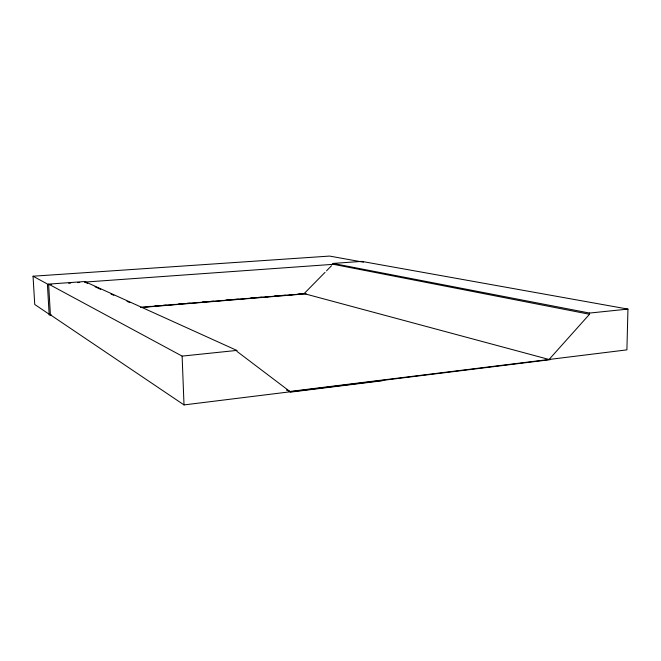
<?xml version="1.0" encoding="UTF-8"?>
<svg xmlns="http://www.w3.org/2000/svg" width="661" height="661" viewBox="0 0 661 661"><rect width="100%" height="100%" fill="white"/><g stroke="black" fill="none" stroke-linecap="round" stroke-linejoin="round"><path stroke-width="0.99" d="M589.521 314.264L589.546 313.066L332.995 263.433L333.012 264.235L589.521 314.264L549.068 359.477M332.995 263.433L361.724 261.392L627.95 309.092L626.901 349.867L289.658 391.486M304.126 293.616L325.063 272.315M326.509 270.845L331.566 265.697M50.393 314.818L184.014 404.92L549.944 359.708L304.506 293.715L140.702 307.315M382.223 380.777L290.873 392.08L286.874 390.073M589.546 313.066L627.95 309.092M363.385 262.169L329.583 256.08L33.05 276.215L34.736 304.481L50.41 315.066L48.625 284.106L182.122 356.105L236.836 350.421L236.861 351.313L290.286 391.791L286.824 390.081M51.211 314.801L49.187 314.966L47.443 284.808M146.717 306.679L150.832 306.332M154.947 305.993L158.037 305.737M163.184 305.308L166.266 305.052M170.381 304.713L174.496 304.374M178.61 304.027L182.725 303.688M186.84 303.349L189.93 303.093M195.078 302.664L198.16 302.408M202.274 302.069L206.389 301.722M210.504 301.383L213.594 301.127M218.733 300.697L221.823 300.441M225.938 300.102L230.053 299.764M234.168 299.416L238.282 299.078M242.397 298.739L245.487 298.483M250.626 298.053L253.717 297.797M257.831 297.458L261.946 297.12M266.061 296.772L270.175 296.434M274.29 296.095L277.38 295.839M281.495 295.492L285.61 295.153M289.725 294.814L293.839 294.467M297.954 294.128L302.069 293.79M140.768 307.555L306.183 293.806M48.625 284.106L84.724 281.528L236.836 350.421M51.665 284.461L48.658 284.676L33.05 276.215M68.711 283.239L70.719 283.098M77.734 282.594L79.741 282.454M84.724 281.528L84.748 282.09L333.565 264.301M84.748 282.09L87.566 283.379M95.077 286.791L100.712 289.361M111.04 294.062L113.857 295.343M127.003 301.325L129.82 302.606M182.122 356.105L184.014 404.92"/></g></svg>
